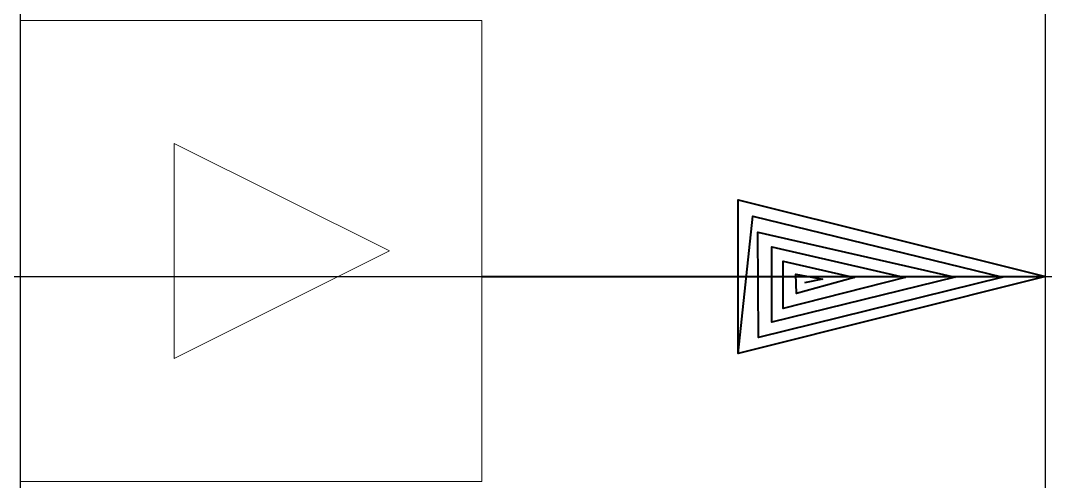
# Model space of a CAD drawing. Header units: metres. Extents: x -0.0047 to 0.0153, y -0.0045 to 0.0045.
import ezdxf

# ---------------------------------------------------------------- set-up
doc = ezdxf.new("R2010")
doc.units = ezdxf.units.M
doc.header["$PDMODE"] = 2
doc.layers.add('Level 3', color=7, linetype='Continuous')
doc.layers.add('Level 7', color=7, linetype='Continuous')

# ---------------------------------------------------------------- blocks, each defined once
blk = doc.blocks.new('00001A12')
at = {"layer": 'Level 3', "color": 131, "linetype": 'Continuous', "lineweight": 40, "true_color": 0x50f0ff, "flags": 128}
blk.add_lwpolyline([(-0.006, -0.0015), (-0.006, 0.0015), (0, 0), (-0.006, -0.0015), (-0.00571, 0.00118), (-0.00083, -0.00001), (-0.0056, -0.00119), (-0.00561, 0.00087), (-0.00176, -0.00001), (-0.00534, -0.00089), (-0.00534, 0.00058), (-0.00274, -0.00002), (-0.00512, -0.00062), (-0.00512, 0.0003), (-0.00373, -0.00002), (-0.00486, -0.00033), (-0.00487, 0.00005), (-0.00435, -0.00005), (-0.0047, -0.00012)], dxfattribs=at)
blk = doc.blocks.new('VORTEX')
at = {"layer": 'Level 7', "color": 2, "linetype": 'Continuous', "lineweight": 13, "flags": 128}
for points in [[(0.009, 0.009), (0.009, 0), (0, 0), (0, 0.009), (0.009, 0.009)], [(0.0072, 0.0045), (0.003, 0.0024), (0.003, 0.0066), (0.0072, 0.0045)]]:
    blk.add_lwpolyline(points, dxfattribs=at)
blk = doc.blocks.new('VORTEX SENSOR')
at = {"layer": 'Level 3', "color": 1, "linetype": 'Continuous', "lineweight": 40}
blk.add_line((0.004293, -0.000532), (0.015293, -0.000532), dxfattribs=at)
at = {"color": 9, "linetype": 'Continuous', "lineweight": 0, "true_color": 0xc8c8c8}
for name, p in [('VORTEX', (-0.004707, -0.004532)), ('00001A12', (0.015293, -0.000532))]:
    blk.add_blockref(name, p, dxfattribs=at)

msp = doc.modelspace()

# ---------------------------------------------------------------- linework, layer by layer
for p in [(-0.004707, -0.000532), (0.015293, -0.000532)]:
    msp.add_point(p)

# ---------------------------------------------------------------- block references
msp.add_blockref('VORTEX SENSOR', (0, 0))

doc.saveas('drawing.dxf')
